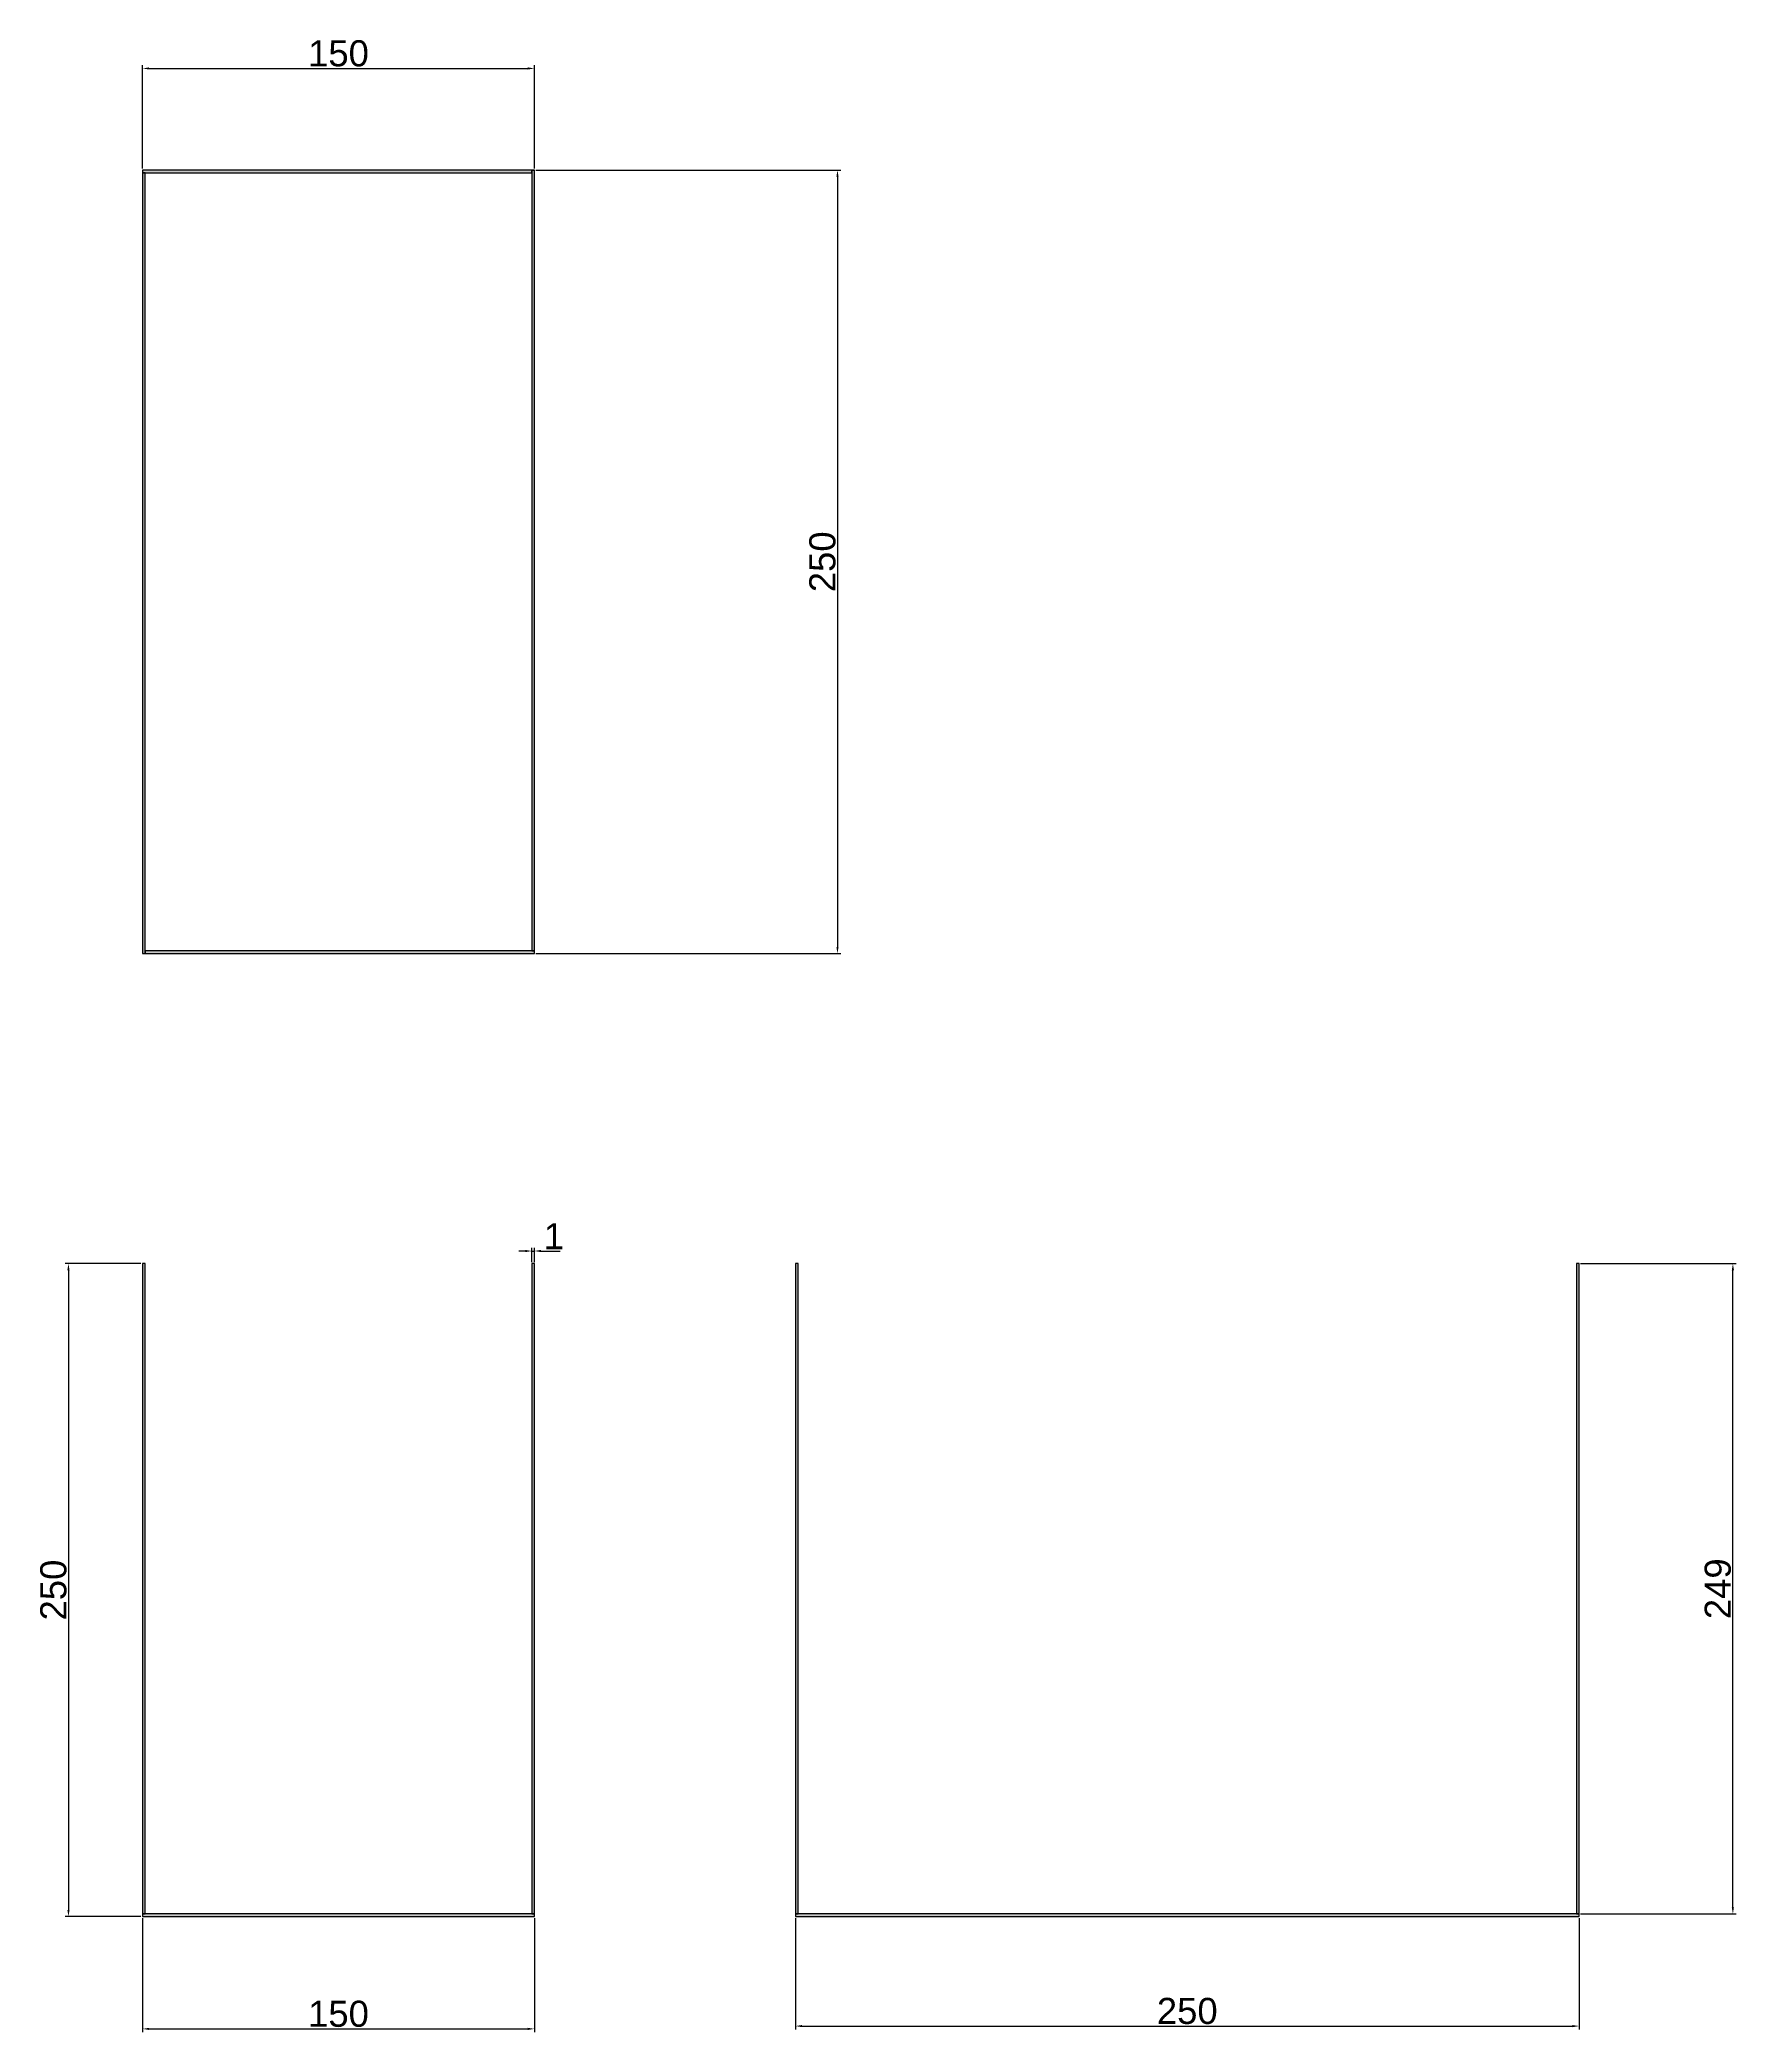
# Model space of a CAD drawing. Header units: millimetres. Extents: x -39 to 1344, y -44 to 719.
# Drawn here: x -39 to 610, y -44 to 719 of the extents above; entities that cross this region are included whole.
import ezdxf

# ---------------------------------------------------------------- set-up
doc = ezdxf.new("R2010")
doc.units = ezdxf.units.MM
doc.styles.get("Standard").update_dxf_attribs({"font": 'arial.ttf'})
doc.dimstyles.new('ISO-25', dxfattribs={"dimtxt": 2.5, "dimasz": 2.5, "dimexe": 1.25, "dimexo": 0.625, "dimtad": 1, "dimtxsty": 'Standard', "dimcen": 2.5, "dimadec": 0, "dimazin": 0, "dimtfac": 1, "dimtmove": 0, "dimatfit": 3, "dimfxl": 1, "dimarcsym": 0})

# ---------------------------------------------------------------- blocks, each defined once
blk = doc.blocks.new('*D3')
at = {"color": 0, "lineweight": -2, "transparency": 16777216}
for p, q in [((0, -0.62), (0, -44.31)), ((150, -0.62), (150, -44.31)), ((2.5, -43.06), (147.5, -43.06))]:
    blk.add_line(p, q, dxfattribs=at)
at = {"color": 0, "transparency": 16777216}
for points in [[(2.5, -42.64), (2.5, -43.47), (0, -43.06)], [(147.5, -42.64), (147.5, -43.47), (150, -43.06)]]:
    blk.add_solid(points, dxfattribs=at)
at = {"layer": 'Defpoints', "color": 0, "transparency": 16777216}
for p in [(0, 0), (150, 0), (150, -43.06)]:
    blk.add_point(p, dxfattribs=at)
at = {"color": 0, "transparency": 16777216, "insert": (75, -37.33), "char_height": 2.5, "width": 5.2797, "attachment_point": 5}
blk.add_mtext('{\\H4x;150}', dxfattribs=at)
blk = doc.blocks.new('*D4')
at = {"color": 0, "lineweight": -2, "transparency": 16777216}
for p, q in [((250, -0.62), (250, -43.23)), ((550, -0.62), (550, -43.23)), ((252.5, -41.98), (547.5, -41.98))]:
    blk.add_line(p, q, dxfattribs=at)
at = {"color": 0, "transparency": 16777216}
for points in [[(252.5, -41.57), (252.5, -42.4), (250, -41.98)], [(547.5, -41.57), (547.5, -42.4), (550, -41.98)]]:
    blk.add_solid(points, dxfattribs=at)
at = {"layer": 'Defpoints', "color": 0, "transparency": 16777216}
for p in [(250, 0), (550, 0), (550, -41.98)]:
    blk.add_point(p, dxfattribs=at)
at = {"color": 0, "transparency": 16777216, "insert": (400, -36.25), "char_height": 2.5, "attachment_point": 5}
blk.add_mtext('{\\H4x;250}', dxfattribs=at)
blk = doc.blocks.new('*D5')
at = {"color": 0, "lineweight": -2, "transparency": 16777216}
for p, q in [((550.63, 250), (610.17, 250)), ((608.92, 3.5), (608.92, 247.5)), ((550.63, 1), (610.17, 1))]:
    blk.add_line(p, q, dxfattribs=at)
at = {"color": 0, "transparency": 16777216}
for points in [[(608.5, 247.5), (609.33, 247.5), (608.92, 250)], [(608.5, 3.5), (609.33, 3.5), (608.92, 1)]]:
    blk.add_solid(points, dxfattribs=at)
at = {"layer": 'Defpoints', "color": 0, "transparency": 16777216}
for p in [(550, 250), (608.92, 250), (550, 1)]:
    blk.add_point(p, dxfattribs=at)
at = {"color": 0, "transparency": 16777216, "insert": (603.18, 125.5), "char_height": 2.5, "attachment_point": 5, "rotation": 90}
blk.add_mtext('{\\H4x;249}', dxfattribs=at)
blk = doc.blocks.new('*D6')
at = {"color": 0, "lineweight": -2, "transparency": 16777216}
for p, q in [((-0.63, 250), (-29.64, 250)), ((-28.39, 247.5), (-28.39, 2.5)), ((-0.63, 0), (-29.64, 0))]:
    blk.add_line(p, q, dxfattribs=at)
at = {"color": 0, "transparency": 16777216}
for points in [[(-28.81, 247.5), (-27.97, 247.5), (-28.39, 250)], [(-28.81, 2.5), (-27.97, 2.5), (-28.39, 0)]]:
    blk.add_solid(points, dxfattribs=at)
at = {"layer": 'Defpoints', "color": 0, "transparency": 16777216}
for p in [(0, 250), (0, 0), (-28.39, 0)]:
    blk.add_point(p, dxfattribs=at)
at = {"color": 0, "transparency": 16777216, "insert": (-34.12, 125), "char_height": 2.5, "attachment_point": 5, "rotation": 90}
blk.add_mtext('{\\H4x;250}', dxfattribs=at)
blk = doc.blocks.new('*D7')
at = {"color": 0, "lineweight": -2, "transparency": 16777216}
for p, q in [((146.5, 254.84), (144, 254.84)), ((149, 250.62), (149, 256.09)), ((149, 254.84), (150, 254.84)), ((150, 250.62), (150, 256.09)), ((152.5, 254.84), (159.93, 254.84))]:
    blk.add_line(p, q, dxfattribs=at)
at = {"color": 0, "transparency": 16777216}
for points in [[(146.5, 255.26), (146.5, 254.42), (149, 254.84)], [(152.5, 255.26), (152.5, 254.42), (150, 254.84)]]:
    blk.add_solid(points, dxfattribs=at)
at = {"layer": 'Defpoints', "color": 0, "transparency": 16777216}
for p in [(150, 254.84), (149, 250), (150, 250)]:
    blk.add_point(p, dxfattribs=at)
at = {"color": 0, "transparency": 16777216, "insert": (157.47, 260.49), "char_height": 2.5, "width": 0.9209, "attachment_point": 5}
blk.add_mtext('{\\H4x;1}', dxfattribs=at)
blk = doc.blocks.new('*D13')
at = {"color": 0, "lineweight": -2, "transparency": 16777216}
for p, q in [((150.62, 668.78), (267.32, 668.78)), ((266.07, 666.28), (266.07, 371.28)), ((150.62, 368.78), (267.32, 368.78))]:
    blk.add_line(p, q, dxfattribs=at)
at = {"color": 0, "transparency": 16777216}
for points in [[(265.66, 666.28), (266.49, 666.28), (266.07, 668.78)], [(265.66, 371.28), (266.49, 371.28), (266.07, 368.78)]]:
    blk.add_solid(points, dxfattribs=at)
at = {"layer": 'Defpoints', "color": 0, "transparency": 16777216}
for p in [(150, 668.78), (150, 368.78), (266.07, 368.78)]:
    blk.add_point(p, dxfattribs=at)
at = {"color": 0, "transparency": 16777216, "insert": (260.34, 518.78), "char_height": 2.5, "attachment_point": 5, "rotation": 90}
blk.add_mtext('{\\H4x;250}', dxfattribs=at)
blk = doc.blocks.new('*D14')
at = {"color": 0, "lineweight": -2, "transparency": 16777216}
for p, q in [((0, 669.41), (0, 708.97)), ((2.5, 707.72), (147.5, 707.72)), ((150, 669.41), (150, 708.97))]:
    blk.add_line(p, q, dxfattribs=at)
at = {"color": 0, "transparency": 16777216}
for points in [[(2.5, 708.14), (2.5, 707.31), (0, 707.72)], [(147.5, 708.14), (147.5, 707.31), (150, 707.72)]]:
    blk.add_solid(points, dxfattribs=at)
at = {"layer": 'Defpoints', "color": 0, "transparency": 16777216}
for p in [(150, 707.72), (0, 668.78), (150, 668.78)]:
    blk.add_point(p, dxfattribs=at)
at = {"color": 0, "transparency": 16777216, "insert": (75, 713.45), "char_height": 2.5, "attachment_point": 5}
blk.add_mtext('{\\H4x;150}', dxfattribs=at)

msp = doc.modelspace()

# ---------------------------------------------------------------- hatches: boundary and pattern name
at = {"true_color": 0xcd2027}
h = msp.add_hatch(color=242, dxfattribs=at)
h.dxf.hatch_style = 1
h.paths.add_polyline_path([(149, 668.783), (0, 668.783), (0, 667.783), (149, 667.783)])
at = {"true_color": 0x139b48}
h = msp.add_hatch(color=114, dxfattribs=at)
h.dxf.hatch_style = 1
h.paths.add_polyline_path([(1, 667.783), (0, 667.783), (0, 368.783), (1, 368.783)])
h = msp.add_hatch(color=114, dxfattribs=at)
h.dxf.hatch_style = 1
h.paths.add_polyline_path([(150, 668.783), (149, 668.783), (149, 369.783), (150, 369.783)])
at = {"true_color": 0xcd2027}
h = msp.add_hatch(color=242, dxfattribs=at)
h.dxf.hatch_style = 1
h.paths.add_polyline_path([(150, 369.783), (1, 369.783), (1, 368.783), (150, 368.783)])
h = msp.add_hatch(color=242, dxfattribs=at)
h.dxf.hatch_style = 1
h.paths.add_polyline_path([(1, 250), (0, 250), (0, 1), (1, 1)])
h = msp.add_hatch(color=242, dxfattribs=at)
h.dxf.hatch_style = 1
h.paths.add_polyline_path([(150, 250), (149, 250), (149, 1), (150, 1)])
h = msp.add_hatch(color=242, dxfattribs=at)
h.dxf.hatch_style = 1
h.paths.add_polyline_path([(251, 250), (250, 250), (250, 1), (251, 1)])
h = msp.add_hatch(color=242, dxfattribs=at)
h.dxf.hatch_style = 1
h.paths.add_polyline_path([(550, 250), (549, 250), (549, 1), (550, 1)])
h = msp.add_hatch(color=242, dxfattribs=at)
h.dxf.hatch_style = 1
h.paths.add_polyline_path([(150, 1), (0, 1), (0, 0), (150, 0)])
h = msp.add_hatch(color=242, dxfattribs=at)
h.dxf.hatch_style = 1
h.paths.add_polyline_path([(550, 1), (250, 1), (250, 0), (550, 0)])

# ---------------------------------------------------------------- linework, layer by layer
for points in [[(0, 368.783), (150, 368.783), (150, 668.783), (0, 668.783)], [(149, 668.783), (150, 668.783), (150, 668.783), (149, 668.783)]]:
    msp.add_lwpolyline(points, close=True)
at = {"color": 242, "true_color": 0xcd2027}
for points in [[(0, 667.783), (149, 667.783), (149, 668.783), (0, 668.783)], [(1, 368.783), (150, 368.783), (150, 369.783), (1, 369.783)], [(0, 1), (1, 1), (1, 250), (0, 250)], [(149, 1), (150, 1), (150, 250), (149, 250)], [(250, 1), (251, 1), (251, 250), (250, 250)], [(549, 1), (550, 1), (550, 250), (549, 250)], [(0, 0), (150, 0), (150, 1), (0, 1)], [(250, 0), (550, 0), (550, 1), (250, 1)]]:
    msp.add_lwpolyline(points, close=True, dxfattribs=at)
at = {"color": 114, "true_color": 0x139b48}
for points in [[(0, 368.783), (1, 368.783), (1, 667.783), (0, 667.783)], [(149, 369.783), (150, 369.783), (150, 668.783), (149, 668.783)]]:
    msp.add_lwpolyline(points, close=True, dxfattribs=at)

# ---------------------------------------------------------------- dimensions: what is measured, and where the dimension line sits
for base, p1, p2, text, picture, middle in [((150, 707.723), (0, 668.783), (150, 668.783), '{\\H4x;<>}', '*D14', (75, 713.453)), ((150, 254.841), (149, 250), (150, 250), '{\\H4x;<>}', '*D7', (157.467, 260.487)), ((150, -43.057), (0, 0), (150, 0), '{\\H4x;150}', '*D3', (75, -37.326)), ((550, -41.984), (250, 0), (550, 0), '{\\H4x;250}', '*D4', (400, -36.253))]:
    dim = msp.add_linear_dim(base=base, p1=p1, p2=p2, text=text, dimstyle='ISO-25')
    dim.commit()
    dim.dimension.update_dxf_attribs({"geometry": picture, "text_midpoint": middle})
for base, p1, p2, text, picture, middle in [((266.072, 368.783), (150, 668.783), (150, 368.783), '{\\H4x;250}', '*D13', (260.342, 518.783)), ((-28.39, 0), (0, 250), (0, 0), '{\\H4x;<>}', '*D6', (-34.12, 125)), ((608.916, 250), (550, 1), (550, 250), '{\\H4x;<>}', '*D5', (603.185, 125.5))]:
    dim = msp.add_linear_dim(base=base, p1=p1, p2=p2, angle=90, text=text, dimstyle='ISO-25')
    dim.commit()
    dim.dimension.update_dxf_attribs({"geometry": picture, "text_midpoint": middle})

doc.saveas('drawing.dxf')
